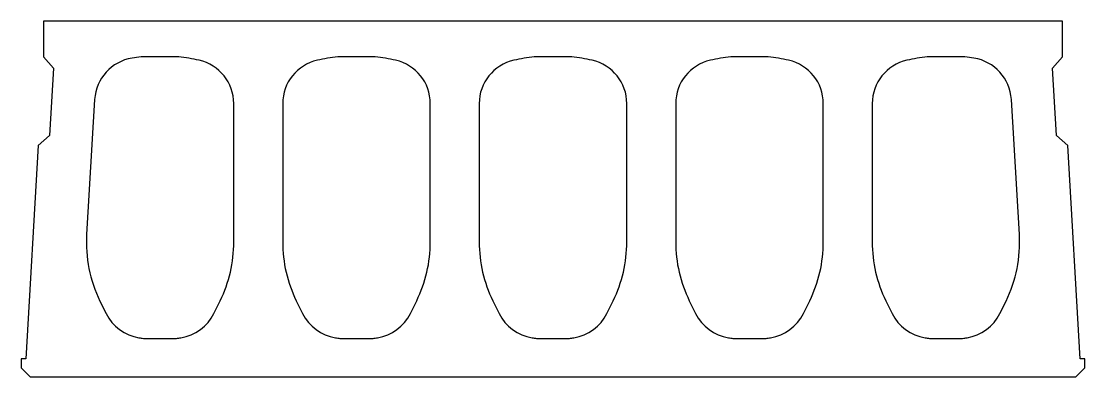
# Model space of a CAD drawing. Header units: millimetres. Extents: x 0 to 1196, y 0 to 400.
import ezdxf

# ---------------------------------------------------------------- set-up
doc = ezdxf.new("R2010")
doc.units = ezdxf.units.MM

msp = doc.modelspace()

# ---------------------------------------------------------------- linework, layer by layer
msp.add_lwpolyline([(1171, 360), (1171, 400), (25, 400), (25, 360), (36.3, 347.3), (31.7, 271.4), (19, 260.2), (5, 20), (0, 20), (0, 10), (10, 0), (1186, 0), (1196, 10), (1196, 20), (1191, 20), (1177, 260.2), (1164.3, 271.4), (1159.7, 347.3)], close=True)
for points in [[(137.1, 360, 0.026371), (134.9, 359.9, 0.013036), (124.6, 358.5, 0.351929), (82.5, 312.1), (73.5, 160.1, 0.129692), (88.5, 85.1), (95.4, 71.2, 0.243738), (132.4, 43.9, 0.00853), (137.4, 43.2, 0.031039), (139.9, 43), (172.1, 43, 0.031039), (174.6, 43.2, 0.00853), (179.6, 43.9, 0.243738), (216.6, 71.2), (223.7, 85.5, 0.114562), (239, 151.6), (239, 307.3, 0.350641), (200, 356.1, 0.029097), (177.1, 359.9, 0.026371), (174.9, 360)], [(398.1, 359.9, 0.026371), (395.9, 360), (358.1, 360, 0.026371), (355.9, 359.9, 0.029097), (333, 356.1, 0.350641), (294, 307.3), (294, 151.6, 0.114562), (309.3, 85.5), (316.4, 71.2, 0.243738), (353.4, 43.9, 0.00853), (358.4, 43.2, 0.031039), (360.9, 43), (393.1, 43, 0.031039), (395.6, 43.2, 0.00853), (400.6, 43.9, 0.243738), (437.6, 71.2), (444.7, 85.5, 0.114562), (460, 151.6), (460, 307.3, 0.350641), (421, 356.1, 0.029097)], [(619.1, 359.9, 0.026371), (616.9, 360), (579.1, 360, 0.026371), (576.9, 359.9, 0.029097), (554, 356.1, 0.350641), (515, 307.3), (515, 151.6, 0.114562), (530.3, 85.5), (537.4, 71.2, 0.243738), (574.4, 43.9, 0.00853), (579.4, 43.2, 0.031039), (581.9, 43), (614.1, 43, 0.031039), (616.6, 43.2, 0.00853), (621.6, 43.9, 0.243738), (658.6, 71.2), (665.7, 85.5, 0.114562), (681, 151.6), (681, 307.3, 0.350641), (642, 356.1, 0.029097)], [(840.1, 359.9, 0.026371), (837.9, 360), (800.1, 360, 0.026371), (797.9, 359.9, 0.029097), (775, 356.1, 0.350641), (736, 307.3), (736, 151.6, 0.114562), (751.3, 85.5), (758.4, 71.2, 0.243738), (795.4, 43.9, 0.00853), (800.4, 43.2, 0.031039), (802.9, 43), (835.1, 43, 0.031039), (837.6, 43.2, 0.00853), (842.6, 43.9, 0.243738), (879.6, 71.2), (886.7, 85.5, 0.114562), (902, 151.6), (902, 307.3, 0.350641), (863, 356.1, 0.029097)], [(1021.1, 360, 0.026371), (1018.9, 359.9, 0.029097), (996, 356.1, 0.350641), (957, 307.3), (957, 151.6, 0.114562), (972.3, 85.5), (979.4, 71.2, 0.243738), (1016.4, 43.9, 0.00853), (1021.4, 43.2, 0.031039), (1023.9, 43), (1056.1, 43, 0.031039), (1058.6, 43.2, 0.00853), (1063.6, 43.9, 0.243738), (1100.6, 71.2), (1107.5, 85.1, 0.129692), (1122.5, 160.1), (1113.5, 312.1, 0.351929), (1071.4, 358.5, 0.013036), (1061.1, 359.9, 0.026371), (1058.9, 360)]]:
    msp.add_lwpolyline(points, format="xyb", close=True)

doc.saveas('drawing.dxf')
